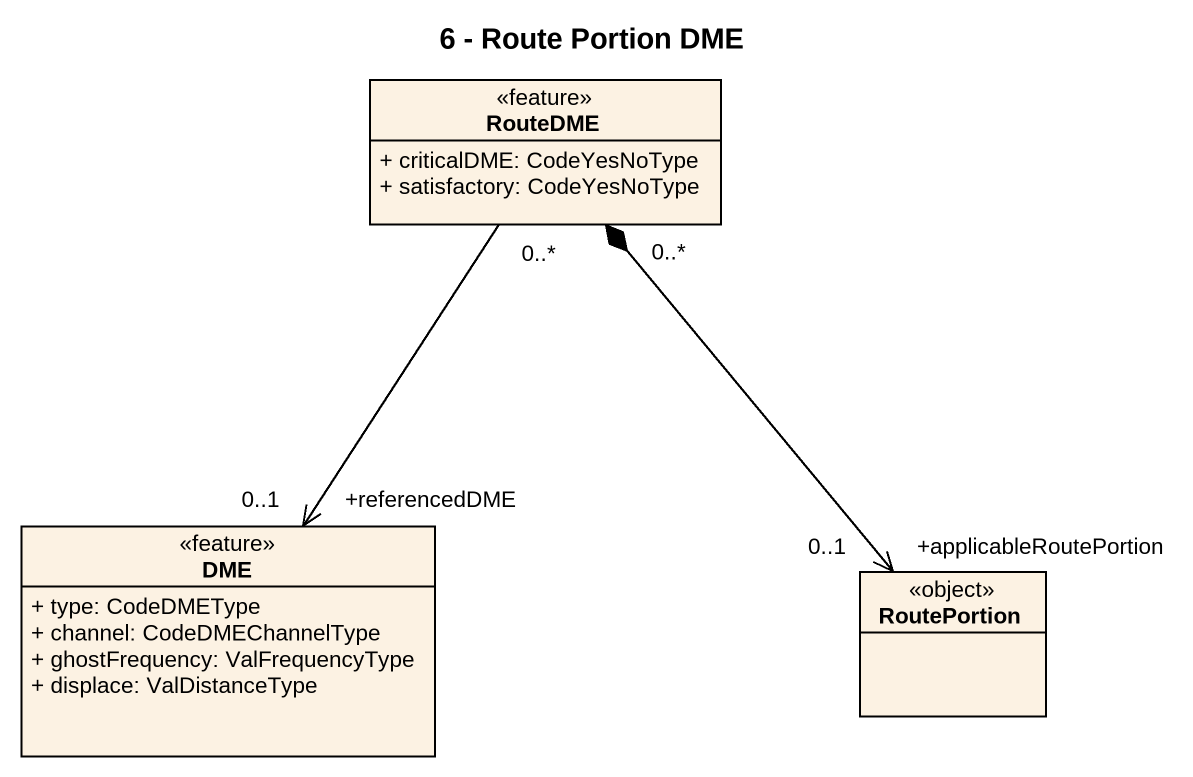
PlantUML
@startuml
title 6 - Route Portion DME
hide circle
hide empty members
skinparam classAttributeIconSize 0
class RouteDME <<feature>> {
  + criticalDME: CodeYesNoType
  + satisfactory: CodeYesNoType
}
class DME <<feature>> {
  + type: CodeDMEType
  + channel: CodeDMEChannelType
  + ghostFrequency: ValFrequencyType
  + displace: ValDistanceType
}
class RoutePortion <<object>>
RouteDME "0..*" --> "+referencedDME\n0..1" DME
RouteDME "0..*" *--> "+applicableRoutePortion\n0..1" RoutePortion
@enduml
